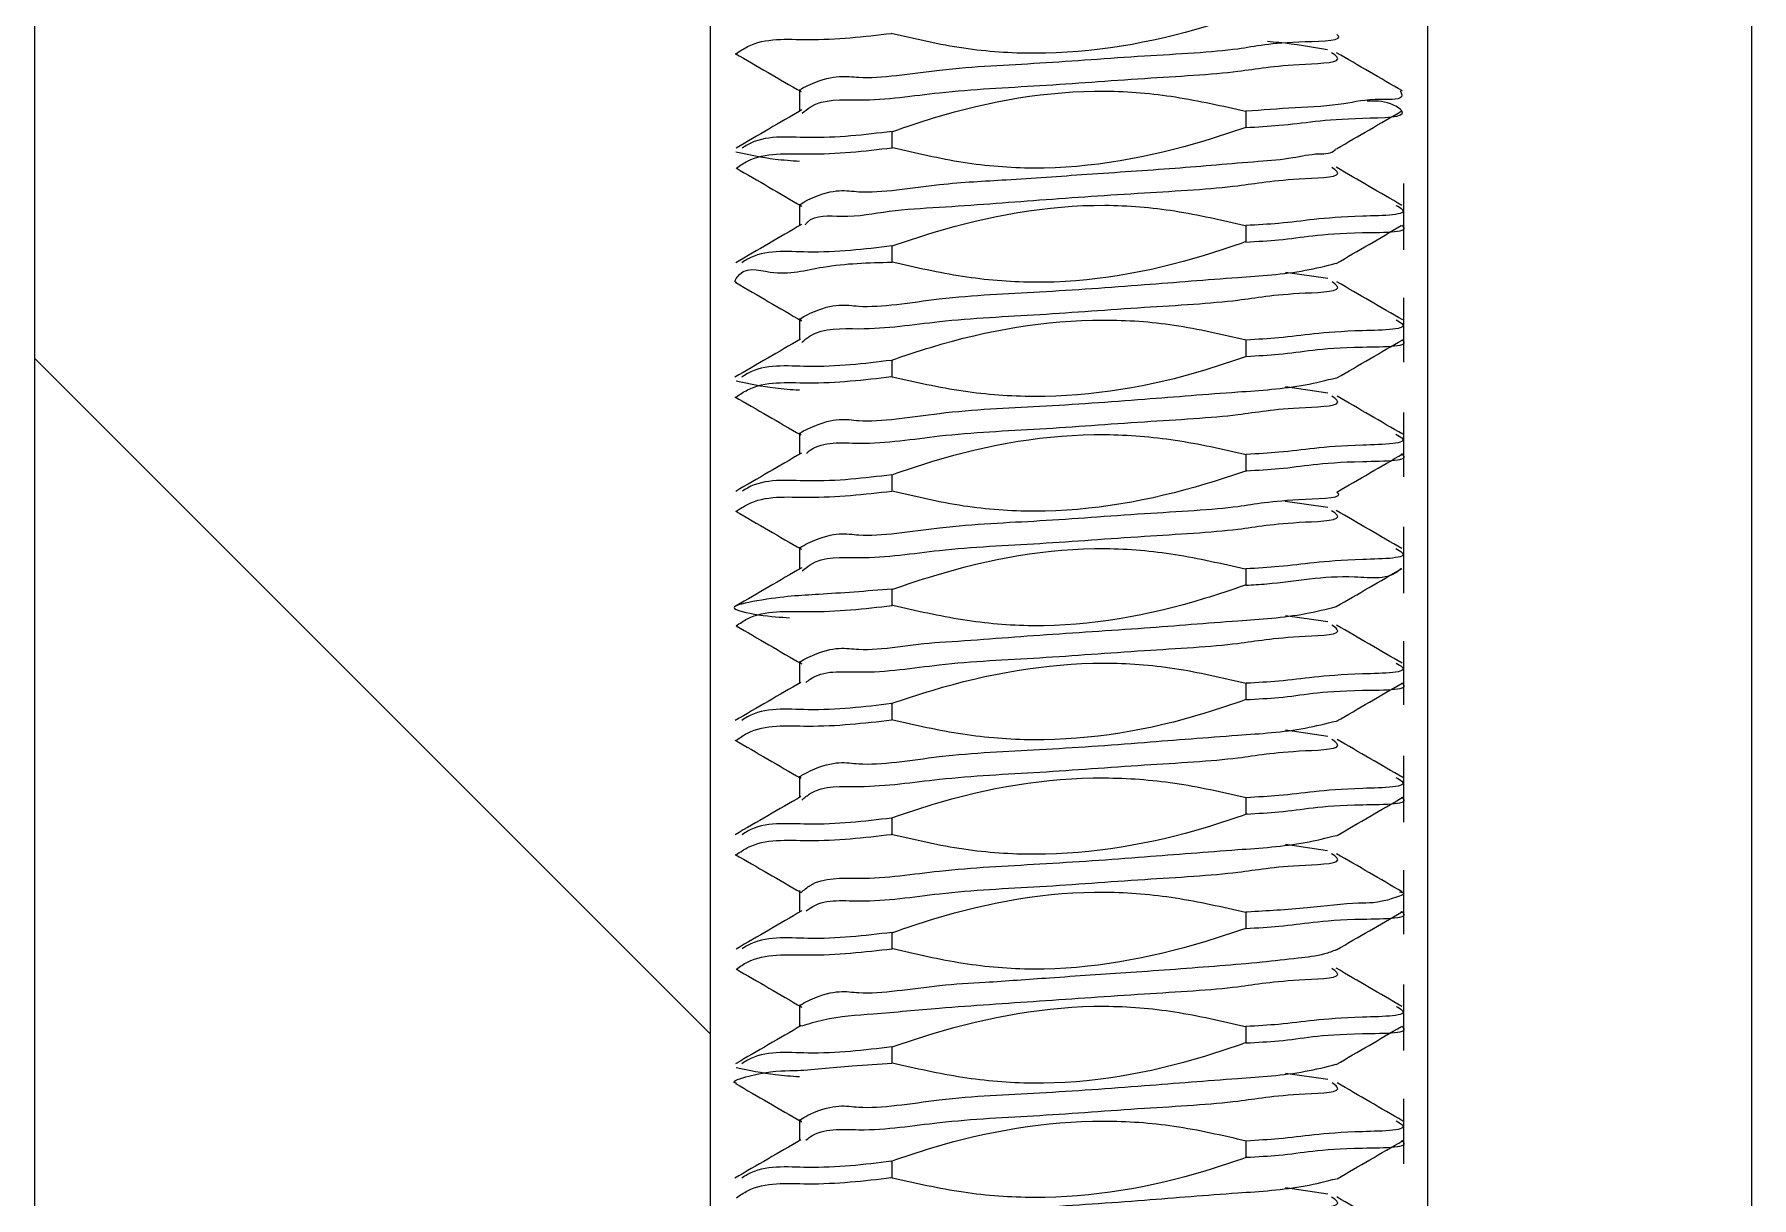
# Model space of a CAD drawing. Header units: millimetres. Extents: x 2 to 1187, y 2 to 839.
# Drawn here: x 650.16 to 653.912, y 456.399 to 458.941 of the extents above; entities that cross this region are included whole.
import ezdxf

# ---------------------------------------------------------------- set-up
doc = ezdxf.new("R2010")
doc.units = ezdxf.units.MM

# ---------------------------------------------------------------- blocks, each defined once
blk = doc.blocks.new('SW_HATCH_3')
at = {"color": 0, "linetype": 'Continuous', "lineweight": 18}
blk.add_line((44.0475, -81.6973), (42.5711, -80.2208), dxfattribs=at)

msp = doc.modelspace()

# ---------------------------------------------------------------- linework, layer by layer
at = {"color": 7, "linetype": 'Continuous', "lineweight": 25}
for p, q in [((650.1601, 460.4434), (650.1601, 449.9434)), ((651.6366, 460.4309), (651.6366, 449.9434)), ((653.2042, 449.9434), (653.2042, 460.4309)), ((653.9118, 460.4434), (653.9118, 449.9434)), ((651.8315, 458.8198), (651.8315, 458.7724)), ((652.8075, 458.737), (652.8075, 458.7725)), ((652.0333, 458.7282), (652.0333, 458.6926)), ((653.1522, 458.4697), (653.1522, 458.6146)), ((651.8315, 458.5697), (651.8315, 458.5223)), ((652.8075, 458.4869), (652.8075, 458.5227)), ((652.0333, 458.4783), (652.0333, 458.4426)), ((652.9858, 458.4067), (652.8933, 458.4204)), ((653.1522, 458.2239), (653.1522, 458.3646)), ((651.8315, 458.3197), (651.8315, 458.2732)), ((652.8075, 458.237), (652.8075, 458.2726)), ((652.0333, 458.2283), (652.0333, 458.1926)), ((652.9856, 458.1567), (652.8934, 458.1703)), ((653.1522, 457.9737), (653.1522, 458.1145)), ((651.8315, 458.0698), (651.8315, 458.0229)), ((652.8075, 457.9869), (652.8075, 458.0226)), ((652.0333, 457.9782), (652.0333, 457.9426)), ((652.9856, 457.9064), (652.8928, 457.9202)), ((653.1522, 457.7369), (653.1522, 457.8645)), ((653.1522, 457.7197), (653.1522, 457.8645)), ((651.8315, 457.8197), (651.8315, 457.7722)), ((652.8075, 457.737), (652.8075, 457.7727)), ((652.0333, 457.7283), (652.0333, 457.6926)), ((652.9858, 457.6567), (652.8936, 457.6703)), ((653.1522, 457.4757), (653.1522, 457.6145)), ((651.8315, 457.5701), (651.8315, 457.5228)), ((652.8075, 457.487), (652.8075, 457.5226)), ((652.0333, 457.4783), (652.0333, 457.4426)), ((652.9857, 457.4067), (652.8936, 457.4203)), ((653.1522, 457.2189), (653.1522, 457.3645)), ((651.8315, 457.3198), (651.8315, 457.2732)), ((652.8075, 457.237), (652.8075, 457.2726)), ((652.0333, 457.2282), (652.0333, 457.1926)), ((652.9855, 457.1568), (652.8936, 457.1703)), ((653.1522, 456.9747), (653.1522, 457.1145)), ((651.8315, 457.0697), (651.8315, 457.0224)), ((652.8075, 456.987), (652.8075, 457.0226)), ((653.1476, 457.0233), (653.1485, 457.0238)), ((652.0333, 456.9783), (652.0333, 456.9426)), ((653.1522, 456.7205), (653.1522, 456.8645)), ((651.8315, 456.8198), (651.8315, 456.7724)), ((652.8075, 456.7369), (652.8075, 456.7727)), ((652.0333, 456.7283), (652.0333, 456.6926)), ((652.9858, 456.6567), (652.8933, 456.6704)), ((653.1522, 456.473), (653.1522, 456.6145)), ((651.8315, 456.5697), (651.8315, 456.5232)), ((652.8075, 456.487), (652.8075, 456.5226)), ((652.0333, 456.4783), (652.0333, 456.4426)), ((652.9856, 456.4068), (652.8936, 456.4203))]:
    msp.add_line(p, q, dxfattribs=at)
for points, knots in [([(652.8097, 458.9871), (652.78, 458.977), (652.6305, 458.9264), (652.4201, 458.8903), (652.1875, 458.9062), (652.0843, 458.9302), (652.0317, 458.9425)], [0, 0, 0, 0, 0.1189429, 0.5990144, 0.7951769, 1, 1, 1, 1]), ([(651.6943, 458.8988), (651.7021, 458.9041), (651.7469, 458.9345), (651.8697, 458.9238), (651.9729, 458.9357), (652.0327, 458.9426)], [0, 0, 0, 0, 0.081201, 0.467598, 1, 1, 1, 1]), ([(651.835, 458.8155), (651.835, 458.8155), (651.8268, 458.818), (651.9055, 458.8565), (651.9686, 458.8373), (652.1578, 458.8691), (652.3597, 458.8764), (652.5709, 458.8941), (652.7902, 458.9041), (652.8707, 458.9262), (653.0243, 458.9258), (653.0058, 458.9405), (653.0057, 458.9405)], [0, 0, 0, 0, 0.0000132, 0.0216269, 0.1124556, 0.2619626, 0.4477659, 0.6417668, 0.8145738, 0.9401079, 0.9999518, 1, 1, 1, 1]), ([(652.9855, 458.9068), (652.9502, 458.9128), (652.9064, 458.9203), (652.8623, 458.9239), (652.8538, 458.9246)], [0, 0, 0, 0, 0.808917, 1, 1, 1, 1]), ([(651.6912, 458.8988), (651.7151, 458.8849), (651.7631, 458.8571), (651.811, 458.8293), (651.835, 458.8154)], [0, 0, 0, 0, 0.5002327, 1, 1, 1, 1]), ([(651.8375, 458.768), (651.8433, 458.7728), (651.8767, 458.8012), (651.9887, 458.7918), (652.1499, 458.8181), (652.3622, 458.8277), (652.5719, 458.8444), (652.7871, 458.8558), (652.8784, 458.875), (653.0261, 458.8787), (652.9989, 458.897), (652.9942, 458.9002)], [0, 0, 0, 0, 0.0187, 0.108718, 0.256885, 0.440997, 0.633178, 0.804306, 0.928542, 0.987649, 1, 1, 1, 1]), ([(653.1487, 458.8169), (653.1247, 458.8308), (653.0769, 458.8586), (653.029, 458.8864), (653.0051, 458.9003)], [0, 0, 0, 0, 0.500234, 1, 1, 1, 1]), ([(652.0354, 458.7283), (652.065, 458.7385), (652.2145, 458.7895), (652.4247, 458.8268), (652.6547, 458.807), (652.7556, 458.7841), (652.8065, 458.7725)], [0, 0, 0, 0, 0.119996, 0.604696, 0.800369, 1, 1, 1, 1]), ([(653.1441, 458.8169), (653.1455, 458.8139), (653.1541, 458.7955), (653.077, 458.8017), (653.0188, 458.7849), (652.9126, 458.7803), (652.8424, 458.7751), (652.8071, 458.7725)], [0, 0, 0, 0, 0.026298, 0.15654, 0.39022, 0.693958, 1, 1, 1, 1]), ([(651.8365, 458.7753), (651.8126, 458.7614), (651.7648, 458.7336), (651.717, 458.7058), (651.6931, 458.6919)], [0, 0, 0, 0, 0.499767, 1, 1, 1, 1]), ([(652.8072, 458.737), (652.8322, 458.7384), (652.9207, 458.7435), (652.9908, 458.7587), (653.1769, 458.7586), (653.1141, 458.7959), (653.0884, 458.7951), (653.0722, 458.7946)], [0, 0, 0, 0, 0.170253, 0.604588, 0.809865, 0.880012, 1, 1, 1, 1]), ([(653.005, 458.6904), (653.0289, 458.7043), (653.0768, 458.7321), (653.1247, 458.7599), (653.1486, 458.7738)], [0, 0, 0, 0, 0.499769, 1, 1, 1, 1]), ([(652.0341, 458.7283), (651.974, 458.721), (651.8705, 458.7086), (651.7515, 458.7214), (651.7103, 458.6946), (651.7064, 458.6921)], [0, 0, 0, 0, 0.556639, 0.958581, 1, 1, 1, 1]), ([(652.8068, 458.7369), (652.7771, 458.727), (652.6275, 458.6771), (652.4178, 458.638), (652.1874, 458.6569), (652.0863, 458.6806), (652.0352, 458.6927)], [0, 0, 0, 0, 0.119887, 0.603493, 0.799473, 1, 1, 1, 1]), ([(651.6939, 458.6484), (651.7018, 458.6538), (651.7468, 458.6843), (651.8702, 458.6738), (651.9738, 458.6857), (652.034, 458.6926)], [0, 0, 0, 0, 0.082518, 0.467324, 1, 1, 1, 1]), ([(651.8358, 458.5653), (651.8355, 458.5653), (651.8266, 458.5672), (651.905, 458.6076), (651.9689, 458.5865), (652.1314, 458.6153), (652.2922, 458.6226), (652.4652, 458.6356), (652.6489, 458.6472), (652.7977, 458.6606), (652.9049, 458.6685), (652.9567, 458.6815), (652.9955, 458.679), (653.0027, 458.6898), (653.0032, 458.6905)], [0, 0, 0, 0, 0.000711, 0.022382, 0.113371, 0.263136, 0.386465, 0.536066, 0.699555, 0.854107, 0.918213, 0.967525, 0.997657, 1, 1, 1, 1]), ([(651.6929, 458.6837), (651.7214, 458.6777), (651.7673, 458.6679), (651.814, 458.6647), (651.8319, 458.6636)], [0, 0, 0, 0, 0.619374, 1, 1, 1, 1]), ([(651.6931, 458.6486), (651.717, 458.6347), (651.7648, 458.6069), (651.8126, 458.579), (651.8365, 458.5651)], [0, 0, 0, 0, 0.500233, 1, 1, 1, 1]), ([(651.8442, 458.5247), (651.8457, 458.5266), (651.8635, 458.5482), (651.9377, 458.5374), (652.0279, 458.5567), (652.1743, 458.5647), (652.3607, 458.5792), (652.5714, 458.5939), (652.7866, 458.6056), (652.8779, 458.625), (653.0259, 458.6283), (652.999, 458.6467), (652.9945, 458.6498)], [0, 0, 0, 0, 0.006188, 0.069914, 0.158518, 0.251068, 0.436522, 0.63022, 0.802805, 0.928188, 0.987962, 1, 1, 1, 1]), ([(653.1477, 458.5667), (653.1238, 458.5806), (653.0759, 458.6084), (653.0281, 458.6362), (653.0043, 458.6501)], [0, 0, 0, 0, 0.500272, 1, 1, 1, 1]), ([(652.0341, 458.4783), (652.0639, 458.4882), (652.2135, 458.5382), (652.4231, 458.5773), (652.6535, 458.5582), (652.7545, 458.5345), (652.8055, 458.5225)], [0, 0, 0, 0, 0.119914, 0.603702, 0.799643, 1, 1, 1, 1]), ([(653.1348, 458.5669), (653.1399, 458.564), (653.174, 458.545), (652.9848, 458.5438), (652.9208, 458.5293), (652.8318, 458.5241), (652.8068, 458.5227)], [0, 0, 0, 0, 0.042818, 0.285983, 0.799542, 1, 1, 1, 1]), ([(651.8359, 458.5248), (651.812, 458.5109), (651.7641, 458.4831), (651.7163, 458.4553), (651.6923, 458.4414)], [0, 0, 0, 0, 0.499806, 1, 1, 1, 1]), ([(652.8067, 458.4868), (652.8319, 458.4882), (652.9217, 458.4932), (652.9763, 458.5094), (653.1725, 458.5075), (653.1475, 458.5231), (653.1473, 458.5232)], [0, 0, 0, 0, 0.209077, 0.744542, 0.998111, 1, 1, 1, 1]), ([(653.0043, 458.4399), (653.0282, 458.4538), (653.0756, 458.4814), (653.123, 458.5089), (653.1465, 458.5226)], [0, 0, 0, 0, 0.5041572, 1, 1, 1, 1]), ([(652.0336, 458.4783), (651.9735, 458.471), (651.8702, 458.4584), (651.7508, 458.4714), (651.7096, 458.4441), (651.7056, 458.4414)], [0, 0, 0, 0, 0.556045, 0.956249, 1, 1, 1, 1]), ([(652.8053, 458.4869), (652.7757, 458.4768), (652.6262, 458.4258), (652.416, 458.3883), (652.1861, 458.4082), (652.0854, 458.4311), (652.0345, 458.4427)], [0, 0, 0, 0, 0.120021, 0.604836, 0.800494, 1, 1, 1, 1]), ([(651.694, 458.3981), (651.6931, 458.3982), (651.6891, 458.3989), (651.7083, 458.4373), (651.7857, 458.408), (651.8931, 458.4395), (651.983, 458.4415), (652.0338, 458.4427)], [0, 0, 0, 0, 0.007035, 0.030853, 0.245208, 0.573367, 1, 1, 1, 1]), ([(651.8367, 458.315), (651.8361, 458.3151), (651.8268, 458.317), (651.9035, 458.3575), (651.9695, 458.3366), (652.1573, 458.3693), (652.3577, 458.3768), (652.5775, 458.3927), (652.7702, 458.4086), (652.9114, 458.4173), (652.982, 458.4347), (653.0045, 458.4403)], [0, 0, 0, 0, 0.001473, 0.022932, 0.1136, 0.263015, 0.448815, 0.642847, 0.815703, 0.941275, 1, 1, 1, 1]), ([(651.6925, 458.3981), (651.7165, 458.3842), (651.7643, 458.3564), (651.8122, 458.3286), (651.8361, 458.3147)], [0, 0, 0, 0, 0.5002314, 1, 1, 1, 1]), ([(651.8366, 458.2674), (651.8427, 458.2725), (651.8762, 458.3012), (651.9885, 458.292), (652.1495, 458.3181), (652.3617, 458.3276), (652.5712, 458.3443), (652.7868, 458.3556), (652.8776, 458.3752), (653.0258, 458.3783), (652.9993, 458.3965), (652.9951, 458.3995)], [0, 0, 0, 0, 0.019607, 0.1095064, 0.2575478, 0.4415515, 0.6337118, 0.8048931, 0.9292777, 0.9886229, 1, 1, 1, 1]), ([(653.1496, 458.3164), (653.1256, 458.3303), (653.0777, 458.358), (653.0297, 458.3858), (653.0058, 458.3997)], [0, 0, 0, 0, 0.500233, 1, 1, 1, 1]), ([(652.0311, 458.2281), (652.0608, 458.2382), (652.2103, 458.2887), (652.4207, 458.325), (652.6528, 458.3091), (652.7554, 458.2852), (652.8075, 458.2731)], [0, 0, 0, 0, 0.1191956, 0.6002558, 0.79685, 1, 1, 1, 1]), ([(653.1354, 458.3164), (653.1402, 458.3137), (653.1738, 458.2947), (652.9844, 458.2938), (652.921, 458.2792), (652.8322, 458.2741), (652.8075, 458.2726)], [0, 0, 0, 0, 0.041111, 0.285419, 0.800912, 1, 1, 1, 1]), ([(651.8342, 458.2747), (651.8102, 458.2608), (651.7623, 458.233), (651.7143, 458.2053), (651.6903, 458.1914)], [0, 0, 0, 0, 0.499767, 1, 1, 1, 1]), ([(652.8079, 458.237), (652.8327, 458.2384), (652.9219, 458.2434), (652.9762, 458.2595), (653.1725, 458.2577), (653.1475, 458.2732), (653.1473, 458.2733)], [0, 0, 0, 0, 0.20622, 0.743654, 0.998362, 1, 1, 1, 1]), ([(653.0058, 458.1899), (653.0297, 458.2038), (653.0776, 458.2316), (653.1255, 458.2594), (653.1495, 458.2732)], [0, 0, 0, 0, 0.499769, 1, 1, 1, 1]), ([(652.8086, 458.237), (652.779, 458.2268), (652.6296, 458.1755), (652.4189, 458.1402), (652.1866, 458.1571), (652.0837, 458.1805), (652.0311, 458.1925)], [0, 0, 0, 0, 0.119049, 0.599869, 0.795551, 1, 1, 1, 1]), ([(652.0325, 458.2282), (651.9728, 458.221), (651.8699, 458.2086), (651.751, 458.2213), (651.7096, 458.1941), (651.7055, 458.1914)], [0, 0, 0, 0, 0.553738, 0.955482, 1, 1, 1, 1]), ([(651.693, 458.1836), (651.7214, 458.1775), (651.7671, 458.1678), (651.8137, 458.1647), (651.8314, 458.1635)], [0, 0, 0, 0, 0.621972, 1, 1, 1, 1]), ([(651.6942, 458.1487), (651.702, 458.154), (651.7467, 458.1845), (651.8695, 458.1738), (651.9727, 458.1857), (652.0325, 458.1926)], [0, 0, 0, 0, 0.081422, 0.467526, 1, 1, 1, 1]), ([(651.8351, 458.0654), (651.8351, 458.0655), (651.8267, 458.0673), (651.9056, 458.108), (651.9682, 458.0864), (652.158, 458.1194), (652.3576, 458.1267), (652.5775, 458.1426), (652.7701, 458.1585), (652.9113, 458.1672), (652.982, 458.1846), (653.0046, 458.1902)], [0, 0, 0, 0, 0.00009, 0.021656, 0.112488, 0.262107, 0.448071, 0.642279, 0.815296, 0.941019, 1, 1, 1, 1]), ([(651.6905, 458.1487), (651.7145, 458.1348), (651.7624, 458.1071), (651.8104, 458.0793), (651.8343, 458.0654)], [0, 0, 0, 0, 0.500234, 1, 1, 1, 1]), ([(651.8468, 458.0252), (651.8495, 458.0275), (651.8804, 458.0524), (651.9892, 458.0408), (652.1497, 458.0686), (652.3622, 458.0775), (652.5718, 458.0943), (652.787, 458.1057), (652.8783, 458.125), (653.026, 458.1285), (652.999, 458.1468), (652.9944, 458.1499)], [0, 0, 0, 0, 0.009055, 0.099978, 0.249613, 0.435545, 0.62964, 0.802495, 0.927999, 0.98774, 1, 1, 1, 1]), ([(653.1497, 458.0669), (653.1257, 458.0807), (653.0778, 458.1085), (653.0299, 458.1363), (653.006, 458.1502)], [0, 0, 0, 0, 0.500194, 1, 1, 1, 1]), ([(652.0341, 457.9783), (652.0637, 457.9885), (652.2131, 458.0399), (652.4237, 458.0758), (652.6545, 458.0573), (652.756, 458.0344), (652.8075, 458.0228)], [0, 0, 0, 0, 0.1196461, 0.6031872, 0.7989924, 1, 1, 1, 1]), ([(653.1345, 458.0669), (653.1398, 458.064), (653.1741, 458.045), (652.9853, 458.0435), (652.9213, 458.0292), (652.8324, 458.024), (652.8075, 458.0226)], [0, 0, 0, 0, 0.043998, 0.286673, 0.799951, 1, 1, 1, 1]), ([(651.8359, 458.0254), (651.812, 458.0115), (651.7641, 457.9837), (651.7163, 457.9559), (651.6924, 457.942)], [0, 0, 0, 0, 0.499806, 1, 1, 1, 1]), ([(652.8079, 457.987), (652.8329, 457.9884), (652.9222, 457.9934), (652.9774, 458.0092), (653.1727, 458.0079), (653.1469, 458.0236), (653.1463, 458.0239)], [0, 0, 0, 0, 0.207023, 0.741802, 0.994708, 1, 1, 1, 1]), ([(653.0059, 457.9405), (653.0299, 457.9544), (653.0778, 457.9822), (653.1257, 458.01), (653.1497, 458.0239)], [0, 0, 0, 0, 0.499806, 1, 1, 1, 1]), ([(652.0336, 457.9782), (651.9737, 457.971), (651.8704, 457.9585), (651.7516, 457.9713), (651.7104, 457.9446), (651.7066, 457.9421)], [0, 0, 0, 0, 0.556508, 0.959096, 1, 1, 1, 1]), ([(652.8087, 457.987), (652.779, 457.9771), (652.6293, 457.9271), (652.4194, 457.8893), (652.1877, 457.9061), (652.0856, 457.9303), (652.0337, 457.9426)], [0, 0, 0, 0, 0.119388, 0.600975, 0.797282, 1, 1, 1, 1]), ([(651.6943, 457.8988), (651.7021, 457.9041), (651.747, 457.9344), (651.87, 457.9238), (651.9735, 457.9357), (652.0335, 457.9426)], [0, 0, 0, 0, 0.081351, 0.467125, 1, 1, 1, 1]), ([(651.8354, 457.8154), (651.8352, 457.8154), (651.8266, 457.8173), (651.9055, 457.8577), (651.9687, 457.8366), (652.158, 457.8694), (652.36, 457.8764), (652.5709, 457.8939), (652.791, 457.9049), (652.8698, 457.9246), (653.0254, 457.9274), (653.0058, 457.9405), (653.0058, 457.9405)], [0, 0, 0, 0, 0.000349, 0.021994, 0.112837, 0.262362, 0.448156, 0.642094, 0.814822, 0.940232, 0.999955, 1, 1, 1, 1]), ([(651.6922, 457.8988), (651.7162, 457.8849), (651.7641, 457.8571), (651.8119, 457.8293), (651.8359, 457.8154)], [0, 0, 0, 0, 0.50027, 1, 1, 1, 1]), ([(651.8375, 457.768), (651.8432, 457.7729), (651.8765, 457.8013), (651.9885, 457.7918), (652.1495, 457.8182), (652.3618, 457.8274), (652.5715, 457.844), (652.7868, 457.8553), (652.8783, 457.8746), (653.026, 457.8781), (652.9989, 457.8966), (652.9942, 457.8998)], [0, 0, 0, 0, 0.018658, 0.108562, 0.256652, 0.440688, 0.632895, 0.804103, 0.928435, 0.987645, 1, 1, 1, 1]), ([(653.1477, 457.8169), (653.1238, 457.8308), (653.0759, 457.8586), (653.0281, 457.8864), (653.0042, 457.9003)], [0, 0, 0, 0, 0.500233, 1, 1, 1, 1]), ([(652.0354, 457.7284), (652.0651, 457.7384), (652.2147, 457.7887), (652.4244, 457.8276), (652.6541, 457.8074), (652.7545, 457.7842), (652.8052, 457.7725)], [0, 0, 0, 0, 0.1201741, 0.6052272, 0.8007525, 1, 1, 1, 1]), ([(653.1344, 457.8171), (653.1397, 457.8141), (653.1741, 457.7951), (652.9852, 457.7936), (652.921, 457.7793), (652.8318, 457.7741), (652.8067, 457.7726)], [0, 0, 0, 0, 0.044253, 0.286528, 0.798694, 1, 1, 1, 1]), ([(651.8365, 457.7751), (651.8126, 457.7612), (651.7648, 457.7333), (651.717, 457.7056), (651.6931, 457.6916)], [0, 0, 0, 0, 0.499767, 1, 1, 1, 1]), ([(652.8067, 457.737), (652.822, 457.7378), (652.9017, 457.7423), (653.0057, 457.7652), (653.1209, 457.7479), (653.1451, 457.7728), (653.1459, 457.7736)], [0, 0, 0, 0, 0.133792, 0.696947, 0.990281, 1, 1, 1, 1]), ([(653.0043, 457.6901), (653.0281, 457.704), (653.076, 457.7318), (653.1238, 457.7596), (653.1477, 457.7735)], [0, 0, 0, 0, 0.499767, 1, 1, 1, 1]), ([(652.0341, 457.7283), (651.978, 457.724), (651.8743, 457.716), (651.7855, 457.7126), (651.6603, 457.6876), (651.7551, 457.669), (651.7903, 457.667), (651.8096, 457.6659)], [0, 0, 0, 0, 0.3398, 0.628358, 0.738617, 0.856549, 1, 1, 1, 1]), ([(652.8053, 457.7368), (652.7756, 457.7268), (652.6261, 457.6765), (652.4163, 457.6376), (652.1867, 457.6578), (652.0862, 457.681), (652.0356, 457.6927)], [0, 0, 0, 0, 0.120168, 0.605254, 0.800789, 1, 1, 1, 1]), ([(651.6935, 457.6482), (651.7015, 457.6537), (651.7464, 457.6844), (651.8701, 457.6738), (651.9738, 457.6857), (652.0341, 457.6926)], [0, 0, 0, 0, 0.083414, 0.466924, 1, 1, 1, 1]), ([(651.8364, 457.5655), (651.8359, 457.5656), (651.8267, 457.5675), (651.9042, 457.6078), (651.9684, 457.5858), (652.0786, 457.6087), (652.2106, 457.6169), (652.3598, 457.629), (652.5774, 457.6421), (652.7705, 457.6586), (652.9117, 457.6673), (652.9824, 457.6847), (653.005, 457.6903)], [0, 0, 0, 0, 0.001227, 0.022735, 0.113501, 0.262925, 0.26295, 0.448772, 0.642775, 0.815554, 0.941028, 1, 1, 1, 1]), ([(651.6931, 457.6483), (651.717, 457.6344), (651.7649, 457.6066), (651.8127, 457.5788), (651.8366, 457.5649)], [0, 0, 0, 0, 0.500231, 1, 1, 1, 1]), ([(651.8457, 457.5244), (651.8488, 457.527), (651.8796, 457.5524), (651.9889, 457.5408), (652.1492, 457.5686), (652.3616, 457.5775), (652.5711, 457.5944), (652.7867, 457.6056), (652.8776, 457.6252), (653.0258, 457.6283), (652.9993, 457.6466), (652.995, 457.6495)], [0, 0, 0, 0, 0.010041, 0.100741, 0.250178, 0.435973, 0.62999, 0.802865, 0.928481, 0.98842, 1, 1, 1, 1]), ([(653.1486, 457.5664), (653.1247, 457.5803), (653.0768, 457.6081), (653.0289, 457.6359), (653.005, 457.6498)], [0, 0, 0, 0, 0.50027, 1, 1, 1, 1]), ([(652.032, 457.4782), (652.0617, 457.4881), (652.2114, 457.5381), (652.4213, 457.5759), (652.6531, 457.5591), (652.7553, 457.5349), (652.8072, 457.5226)], [0, 0, 0, 0, 0.11936, 0.600818, 0.797146, 1, 1, 1, 1]), ([(653.1353, 457.5665), (653.1402, 457.5637), (653.1738, 457.5447), (652.9844, 457.5438), (652.9209, 457.5292), (652.8321, 457.5241), (652.8074, 457.5226)], [0, 0, 0, 0, 0.041282, 0.285544, 0.800933, 1, 1, 1, 1]), ([(651.8349, 457.5247), (651.8109, 457.5108), (651.763, 457.483), (651.7151, 457.4552), (651.6911, 457.4413)], [0, 0, 0, 0, 0.499769, 1, 1, 1, 1]), ([(652.8072, 457.487), (652.8322, 457.4884), (652.9217, 457.4933), (652.9762, 457.5098), (653.1724, 457.5074), (653.1475, 457.5231), (653.1474, 457.5232)], [0, 0, 0, 0, 0.207681, 0.744403, 0.998713, 1, 1, 1, 1]), ([(653.005, 457.4398), (653.029, 457.4537), (653.0768, 457.4815), (653.1246, 457.5093), (653.1486, 457.5232)], [0, 0, 0, 0, 0.499843, 1, 1, 1, 1]), ([(652.8068, 457.487), (652.7772, 457.4768), (652.6278, 457.4253), (652.4172, 457.3894), (652.186, 457.4079), (652.0841, 457.4309), (652.0324, 457.4426)], [0, 0, 0, 0, 0.1195, 0.602366, 0.797932, 1, 1, 1, 1]), ([(652.0329, 457.4782), (651.973, 457.471), (651.8699, 457.4585), (651.7508, 457.4714), (651.7095, 457.4441), (651.7054, 457.4414)], [0, 0, 0, 0, 0.5545527, 0.9554746, 1, 1, 1, 1]), ([(651.694, 457.3986), (651.7018, 457.4039), (651.7465, 457.4346), (651.8696, 457.4238), (651.973, 457.4357), (652.033, 457.4426)], [0, 0, 0, 0, 0.08187, 0.46694, 1, 1, 1, 1]), ([(651.8354, 457.3154), (651.8353, 457.3154), (651.8268, 457.3173), (651.9051, 457.3579), (651.9684, 457.3365), (652.1578, 457.3694), (652.3575, 457.3767), (652.5774, 457.3926), (652.7701, 457.4085), (652.9113, 457.4172), (652.9819, 457.4346), (653.0044, 457.4402)], [0, 0, 0, 0, 0.000336, 0.021841, 0.112618, 0.262204, 0.448183, 0.642405, 0.815463, 0.941204, 1, 1, 1, 1]), ([(651.6907, 457.3986), (651.7147, 457.3847), (651.7626, 457.3569), (651.8105, 457.3291), (651.8344, 457.3153)], [0, 0, 0, 0, 0.500157, 1, 1, 1, 1]), ([(651.8368, 457.2675), (651.8428, 457.2726), (651.8765, 457.3011), (651.9886, 457.292), (652.1498, 457.3181), (652.362, 457.3276), (652.5716, 457.3443), (652.7869, 457.3556), (652.878, 457.3751), (653.0259, 457.3784), (652.9991, 457.3967), (652.9947, 457.3998)], [0, 0, 0, 0, 0.019479, 0.109429, 0.257494, 0.441499, 0.633596, 0.804695, 0.928972, 0.988192, 1, 1, 1, 1]), ([(653.15, 457.3167), (653.126, 457.3306), (653.078, 457.3583), (653.0301, 457.3861), (653.0062, 457.4)], [0, 0, 0, 0, 0.500194, 1, 1, 1, 1]), ([(652.0323, 457.2282), (652.0619, 457.2384), (652.2113, 457.2898), (652.422, 457.325), (652.6535, 457.3081), (652.7557, 457.285), (652.8075, 457.2733)], [0, 0, 0, 0, 0.119398, 0.601731, 0.797936, 1, 1, 1, 1]), ([(653.1348, 457.3168), (653.1399, 457.3139), (653.174, 457.2949), (652.9849, 457.2936), (652.9211, 457.2792), (652.8323, 457.274), (652.8075, 457.2726)], [0, 0, 0, 0, 0.042909, 0.286305, 0.800405, 1, 1, 1, 1]), ([(651.8346, 457.275), (651.8106, 457.2611), (651.7628, 457.2333), (651.7149, 457.2056), (651.6909, 457.1917)], [0, 0, 0, 0, 0.499845, 1, 1, 1, 1]), ([(652.8083, 457.237), (652.833, 457.2384), (652.9222, 457.2434), (652.9768, 457.2595), (653.1725, 457.2577), (653.1472, 457.2734), (653.1468, 457.2736)], [0, 0, 0, 0, 0.205791, 0.742441, 0.996515, 1, 1, 1, 1]), ([(653.0062, 457.1902), (653.0301, 457.2041), (653.078, 457.2319), (653.126, 457.2597), (653.15, 457.2736)], [0, 0, 0, 0, 0.49973, 1, 1, 1, 1]), ([(652.0329, 457.2282), (651.9732, 457.221), (651.8701, 457.2086), (651.7513, 457.2213), (651.71, 457.1944), (651.7061, 457.1918)], [0, 0, 0, 0, 0.5547247, 0.9571623, 1, 1, 1, 1]), ([(652.8097, 457.2371), (652.78, 457.227), (652.6305, 457.1765), (652.4202, 457.1402), (652.1876, 457.1561), (652.0845, 457.1802), (652.0319, 457.1925)], [0, 0, 0, 0, 0.118985, 0.5991312, 0.7953447, 1, 1, 1, 1]), ([(651.6944, 457.1489), (651.7022, 457.1541), (651.747, 457.1845), (651.8697, 457.1738), (651.973, 457.1857), (652.0328, 457.1926)], [0, 0, 0, 0, 0.080979, 0.467422, 1, 1, 1, 1]), ([(651.835, 457.0655), (651.8416, 457.0711), (651.8757, 457.1003), (651.9885, 457.0915), (652.1501, 457.1173), (652.3604, 457.1274), (652.5772, 457.1425), (652.7704, 457.1585), (652.9117, 457.1673), (652.9826, 457.1848), (653.0054, 457.1904)], [0, 0, 0, 0, 0.021585, 0.112455, 0.262041, 0.44794, 0.642028, 0.8149, 0.940478, 1, 1, 1, 1]), ([(651.6912, 457.1489), (651.7152, 457.135), (651.7631, 457.1072), (651.8111, 457.0794), (651.835, 457.0655)], [0, 0, 0, 0, 0.500231, 1, 1, 1, 1]), ([(651.8466, 457.025), (651.8494, 457.0273), (651.8803, 457.0523), (651.9892, 457.0407), (652.1497, 457.0686), (652.3622, 457.0776), (652.5718, 457.0944), (652.7871, 457.1058), (652.8785, 457.125), (653.0261, 457.1287), (652.9988, 457.147), (652.9941, 457.1502)], [0, 0, 0, 0, 0.009188, 0.10006, 0.249666, 0.435551, 0.629581, 0.802356, 0.927789, 0.987464, 1, 1, 1, 1]), ([(653.1484, 457.067), (653.1245, 457.0809), (653.0767, 457.1087), (653.0288, 457.1365), (653.0049, 457.1504)], [0, 0, 0, 0, 0.500233, 1, 1, 1, 1]), ([(652.0355, 456.9783), (652.0652, 456.9884), (652.2146, 457.0394), (652.4248, 457.077), (652.6547, 457.057), (652.7554, 457.0341), (652.8062, 457.0225)], [0, 0, 0, 0, 0.120034, 0.604917, 0.800571, 1, 1, 1, 1]), ([(653.1426, 457.067), (653.1463, 457.0664), (653.1604, 457.0638), (653.098, 457.0408), (653.049, 457.0446), (652.9315, 457.0293), (652.8526, 457.0255), (652.808, 457.0226), (652.807, 457.0225)], [0, 0, 0, 0, 0.025471, 0.096396, 0.311269, 0.625236, 0.991867, 1, 1, 1, 1]), ([(651.8366, 457.0253), (651.8127, 457.0114), (651.7649, 456.9836), (651.7171, 456.9558), (651.6932, 456.9419)], [0, 0, 0, 0, 0.49973, 1, 1, 1, 1]), ([(652.8071, 456.987), (652.8324, 456.9884), (652.9221, 456.9935), (652.9773, 457.0093), (653.1727, 457.008), (653.147, 457.0236), (653.1466, 457.0239)], [0, 0, 0, 0, 0.20933, 0.743152, 0.995429, 1, 1, 1, 1]), ([(653.0049, 456.9404), (653.0288, 456.9543), (653.0761, 456.9818), (653.1235, 457.0093), (653.1469, 457.0229)], [0, 0, 0, 0, 0.505233, 1, 1, 1, 1]), ([(652.0341, 456.9783), (651.974, 456.9712), (651.8705, 456.9589), (651.7515, 456.9718), (651.7103, 456.9451), (651.7064, 456.9426)], [0, 0, 0, 0, 0.556936, 0.958665, 1, 1, 1, 1]), ([(652.8066, 456.9869), (652.7768, 456.977), (652.6272, 456.927), (652.4176, 456.8878), (652.1873, 456.907), (652.0864, 456.9307), (652.0353, 456.9427)], [0, 0, 0, 0, 0.119958, 0.603837, 0.799744, 1, 1, 1, 1]), ([(651.6938, 456.8984), (651.7018, 456.9038), (651.7468, 456.9343), (651.8702, 456.9238), (651.9738, 456.9357), (652.0341, 456.9426)], [0, 0, 0, 0, 0.082583, 0.467099, 1, 1, 1, 1]), ([(651.8359, 456.8154), (651.8356, 456.8154), (651.8267, 456.8173), (651.905, 456.8576), (651.9688, 456.8365), (652.1148, 456.8629), (652.2503, 456.87), (652.3907, 456.8805), (652.5613, 456.8915), (652.7161, 456.903), (652.8381, 456.913), (652.9142, 456.9222), (652.9696, 456.9275), (652.9965, 456.9377), (653.0049, 456.9409)], [0, 0, 0, 0, 0.000775, 0.022403, 0.113289, 0.262851, 0.347347, 0.46661, 0.617033, 0.782115, 0.860121, 0.927392, 0.977106, 1, 1, 1, 1]), ([(651.6931, 456.8985), (651.717, 456.8846), (651.7649, 456.8568), (651.8127, 456.829), (651.8366, 456.8151)], [0, 0, 0, 0, 0.5001926, 1, 1, 1, 1]), ([(651.8363, 456.7742), (651.8521, 456.779), (651.9031, 456.7945), (652.0049, 456.8009), (652.1616, 456.816), (652.3609, 456.8285), (652.5712, 456.8441), (652.7865, 456.8556), (652.8778, 456.875), (653.0259, 456.8783), (652.9991, 456.8967), (652.9946, 456.8997)], [0, 0, 0, 0, 0.041577, 0.133855, 0.255102, 0.439503, 0.632181, 0.803857, 0.928595, 0.988087, 1, 1, 1, 1]), ([(653.1478, 456.8166), (653.1239, 456.8305), (653.076, 456.8583), (653.0282, 456.8862), (653.0043, 456.9001)], [0, 0, 0, 0, 0.500193, 1, 1, 1, 1]), ([(652.0339, 456.7283), (652.0636, 456.7382), (652.2132, 456.7881), (652.4229, 456.8272), (652.6534, 456.8084), (652.7545, 456.7846), (652.8057, 456.7725)], [0, 0, 0, 0, 0.119857, 0.603354, 0.799361, 1, 1, 1, 1]), ([(653.1349, 456.8168), (653.1399, 456.814), (653.1739, 456.7949), (652.9847, 456.7938), (652.9208, 456.7793), (652.8318, 456.7741), (652.8068, 456.7727)], [0, 0, 0, 0, 0.042575, 0.285978, 0.799864, 1, 1, 1, 1]), ([(651.8357, 456.7748), (651.8118, 456.7609), (651.7639, 456.7331), (651.716, 456.7053), (651.6921, 456.6914)], [0, 0, 0, 0, 0.499767, 1, 1, 1, 1]), ([(652.8068, 456.7368), (652.8319, 456.7382), (652.9217, 456.7432), (652.9763, 456.7595), (653.1725, 456.7575), (653.1475, 456.773), (653.1474, 456.7731)], [0, 0, 0, 0, 0.2089618, 0.7447313, 0.9984654, 1, 1, 1, 1]), ([(653.0043, 456.6898), (653.0282, 456.7037), (653.0756, 456.7314), (653.1231, 456.7589), (653.1467, 456.7726)], [0, 0, 0, 0, 0.503382, 1, 1, 1, 1]), ([(652.8055, 456.7369), (652.7758, 456.7267), (652.6264, 456.6757), (652.4161, 456.6384), (652.1861, 456.6582), (652.0852, 456.6811), (652.0342, 456.6927)], [0, 0, 0, 0, 0.1199802, 0.604603, 0.8002762, 1, 1, 1, 1]), ([(652.0335, 456.7283), (651.9734, 456.721), (651.8701, 456.7084), (651.7507, 456.7213), (651.7095, 456.6941), (651.7055, 456.6914)], [0, 0, 0, 0, 0.555899, 0.955928, 1, 1, 1, 1]), ([(651.6949, 456.6482), (651.6932, 456.6487), (651.6792, 456.6526), (651.7661, 456.6782), (651.8181, 456.6734), (651.9356, 456.6869), (652.0052, 456.691), (652.0336, 456.6927)], [0, 0, 0, 0, 0.013725, 0.110293, 0.394529, 0.752894, 1, 1, 1, 1]), ([(651.693, 456.6835), (651.7216, 456.6774), (651.7673, 456.6677), (651.814, 456.6646), (651.8315, 456.6634)], [0, 0, 0, 0, 0.623354, 1, 1, 1, 1]), ([(651.8365, 456.565), (651.836, 456.5651), (651.8268, 456.567), (651.9038, 456.6076), (651.9693, 456.5866), (652.1574, 456.6193), (652.3576, 456.6268), (652.5775, 456.6427), (652.7701, 456.6586), (652.9113, 456.6673), (652.9819, 456.6847), (653.0044, 456.6902)], [0, 0, 0, 0, 0.0012538, 0.0227205, 0.1134203, 0.2628873, 0.4487522, 0.6428393, 0.8157559, 0.9413714, 1, 1, 1, 1]), ([(651.6922, 456.6482), (651.7161, 456.6343), (651.764, 456.6065), (651.8119, 456.5787), (651.8358, 456.5648)], [0, 0, 0, 0, 0.500231, 1, 1, 1, 1]), ([(651.8459, 456.5246), (651.849, 456.5271), (651.8799, 456.5523), (651.989, 456.5409), (652.1494, 456.5685), (652.3618, 456.5775), (652.5713, 456.5944), (652.7868, 456.6056), (652.8776, 456.6252), (653.0258, 456.6283), (652.9994, 456.6465), (652.9951, 456.6494)], [0, 0, 0, 0, 0.009871, 0.100672, 0.25021, 0.436071, 0.630145, 0.803043, 0.928662, 0.98859, 1, 1, 1, 1]), ([(653.1498, 456.5663), (653.1259, 456.5802), (653.0779, 456.608), (653.03, 456.6358), (653.006, 456.6497)], [0, 0, 0, 0, 0.500233, 1, 1, 1, 1]), ([(652.0311, 456.4781), (652.0608, 456.4882), (652.2103, 456.5389), (652.4207, 456.5749), (652.6528, 456.559), (652.7554, 456.5352), (652.8075, 456.5232)], [0, 0, 0, 0, 0.119211, 0.600355, 0.796926, 1, 1, 1, 1]), ([(653.1354, 456.5664), (653.1402, 456.5637), (653.1738, 456.5447), (652.9844, 456.5438), (652.921, 456.5292), (652.8322, 456.5241), (652.8075, 456.5226)], [0, 0, 0, 0, 0.040864, 0.285153, 0.800778, 1, 1, 1, 1]), ([(651.8343, 456.5249), (651.8104, 456.511), (651.7624, 456.4832), (651.7145, 456.4554), (651.6905, 456.4415)], [0, 0, 0, 0, 0.499805, 1, 1, 1, 1]), ([(652.808, 456.487), (652.8327, 456.4884), (652.9219, 456.4934), (652.9765, 456.5097), (653.1724, 456.5074), (653.1473, 456.5232), (653.1471, 456.5234)], [0, 0, 0, 0, 0.205949, 0.743086, 0.997631, 1, 1, 1, 1]), ([(653.0061, 456.4401), (653.03, 456.4539), (653.0779, 456.4817), (653.1258, 456.5095), (653.1498, 456.5234)], [0, 0, 0, 0, 0.499806, 1, 1, 1, 1]), ([(652.0325, 456.4782), (651.9729, 456.471), (651.8699, 456.4586), (651.7511, 456.4713), (651.7098, 456.4442), (651.7057, 456.4416)], [0, 0, 0, 0, 0.554065, 0.956202, 1, 1, 1, 1]), ([(652.8089, 456.487), (652.7792, 456.4769), (652.6298, 456.4256), (652.4192, 456.3903), (652.1867, 456.4069), (652.0837, 456.4305), (652.0311, 456.4425)], [0, 0, 0, 0, 0.118987, 0.599579, 0.795308, 1, 1, 1, 1]), ([(651.6944, 456.3988), (651.7021, 456.4041), (651.7468, 456.4345), (651.8695, 456.4238), (651.9727, 456.4357), (652.0325, 456.4426)], [0, 0, 0, 0, 0.08095, 0.467376, 1, 1, 1, 1]), ([(651.835, 456.3155), (651.8415, 456.3211), (651.8756, 456.3503), (651.9883, 456.3415), (652.1499, 456.3673), (652.3601, 456.3774), (652.5769, 456.3925), (652.7702, 456.4085), (652.9115, 456.4172), (652.9823, 456.4347), (653.005, 456.4403)], [0, 0, 0, 0, 0.021566, 0.112393, 0.261981, 0.447921, 0.642077, 0.815061, 0.940746, 1, 1, 1, 1]), ([(651.8469, 456.2752), (651.8496, 456.2774), (651.8804, 456.3023), (651.9893, 456.2907), (652.1498, 456.3186), (652.3623, 456.3275), (652.5719, 456.3444), (652.7871, 456.3558), (652.8784, 456.375), (653.0261, 456.3787), (652.9989, 456.397), (652.9942, 456.4001)], [0, 0, 0, 0, 0.008958, 0.099914, 0.249576, 0.435505, 0.629571, 0.802386, 0.927853, 0.987564, 1, 1, 1, 1]), ([(653.1494, 456.317), (653.1254, 456.3308), (653.0775, 456.3586), (653.0296, 456.3864), (653.0057, 456.4003)], [0, 0, 0, 0, 0.500193, 1, 1, 1, 1])]:
    msp.add_open_spline(points, degree=3, knots=knots, dxfattribs=at)

# ---------------------------------------------------------------- block references
at = {"color": 7, "linetype": 'Continuous', "lineweight": 18}
msp.add_blockref('SW_HATCH_3', (607.589, 538.4541), dxfattribs=at)

doc.saveas('drawing.dxf')
